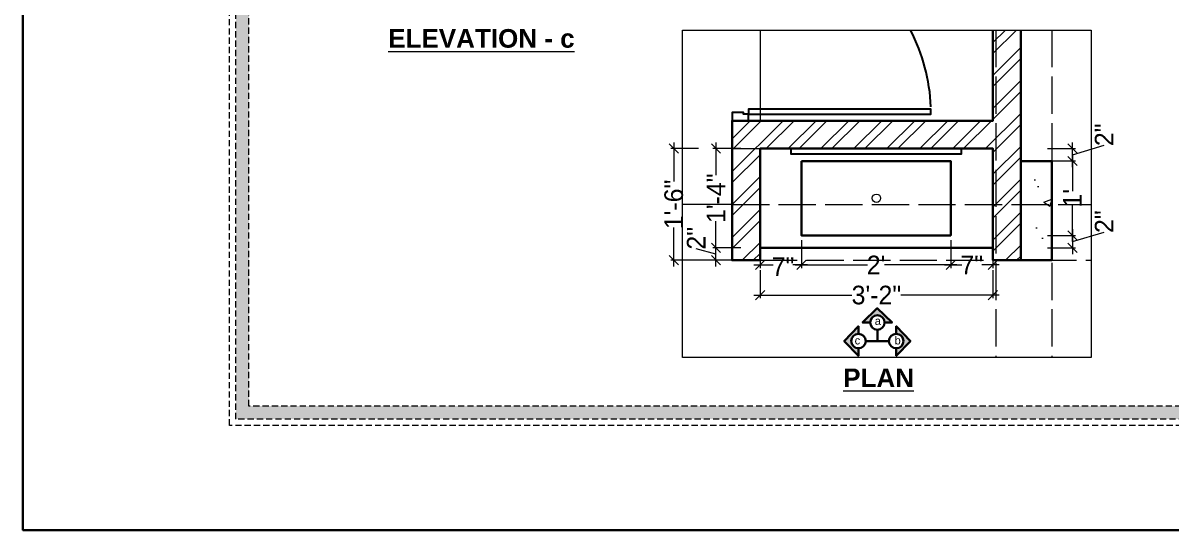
# Model space of a CAD drawing. Header units: millimetres. Extents: x 56222 to 3066687, y -650199 to -121287.
# Drawn here: x 150163.9 to 150348.8, y -183657.6 to -183575.9 of the extents above; entities that cross this region are included whole.
import ezdxf

# ---------------------------------------------------------------- set-up
doc = ezdxf.new("R2010")
doc.units = ezdxf.units.MM
doc.header["$MEASUREMENT"] = 0
doc.header["$PDMODE"] = 35
for name, pattern in [('ACAD_ISO02W100', [15, 12, -3]), ('DASHED', [0.75, 0.5, -0.25]), ('DASHEDX2', [1.5, 1, -0.5])]:
    doc.linetypes.add(name, pattern=pattern)
doc.layers.get('Defpoints').update_dxf_attribs({"color": 220})
doc.layers.add('AR ELE-5', color=134, linetype='Continuous')
doc.layers.add('AR HATCH-7', color=7, linetype='Continuous')
for name, color, linetype, lineweight in [('DIM.', 250, 'Continuous', 13), ('dim05', 1, 'Continuous', 13), ('Dimension', 10, 'DASHEDX2', 20), ('FURNITURE', 32, 'Continuous', 9), ('furniture dimensions', 1, 'DASHED', 0), ('FURNITURE-1', 252, 'Continuous', 13), ('GROUND FLOOR', 7, 'Continuous', 9), ('GROUND FLOOR  ( PLINE )', 251, 'Continuous', 30), ('GROUND FLOOR ( STAIR )', 251, 'Continuous', 9), ('Labelling', 1, 'Continuous', 25), ('Text', 7, 'Continuous', 15), ('wall', 7, 'Continuous', 30), ('XX~SLAB ( BEAM )~ ( DIM )', 7, 'Continuous', 9)]:
    doc.layers.add(name, color=color, linetype=linetype, lineweight=lineweight)
doc.styles.add('Arial', font='arial.ttf')
doc.styles.add('century g', font='GOTHIC.TTF')
doc.styles.get("Standard").update_dxf_attribs({"font": 'arial.ttf', "height": 6})
doc.dimstyles.new('Archana', dxfattribs={"dimtxt": 2, "dimasz": 0.75, "dimexe": 0.5, "dimexo": 0.5, "dimgap": 0, "dimtad": 0, "dimzin": 0, "dimdsep": 46, "dimlunit": 4, "dimtxsty": 'century g', "dimblk": 'OBLIQUE', "dimcen": 0, "dimdle": 1, "dimclrd": 256, "dimclre": 256, "dimclrt": 256, "dimadec": 0, "dimazin": 0, "dimtfac": 1, "dimtofl": 0, "dimtmove": 1, "dimatfit": 3, "dimfxl": 1, "dimfxlon": 1, "dimtolj": 1, "dimtzin": 0, "dimlwd": -1, "dimlwe": -1, "dimarcsym": 0})

# ---------------------------------------------------------------- blocks, each defined once
blk = doc.blocks.new('_Oblique')
at = {"layer": 'wall', "color": 0, "lineweight": -2}
blk.add_line((-0.5, -0.5), (0.5, 0.5), dxfattribs=at)
blk = doc.blocks.new('*D1424')
at = {"layer": 'Defpoints', "color": 0, "linetype": 'Continuous', "lineweight": 25, "transparency": 16777216}
for p in [(150275.55, -183596.14), (150282.64, -183596.14), (150282.64, -183612.14)]:
    blk.add_point(p, dxfattribs=at)
at = {"layer": 'furniture dimensions', "color": 5, "linetype": 'Continuous', "transparency": 16777216}
for p, q in [((150279.55, -183596.14), (150275.05, -183596.14)), ((150275.55, -183595.14), (150275.55, -183600.42)), ((150275.55, -183613.14), (150275.55, -183607.86))]:
    blk.add_line(p, q, dxfattribs=at)
at = {"layer": 'furniture dimensions', "color": 5, "linetype": 'ByBlock', "transparency": 16777216}
blk.add_line((150279.55, -183612.14), (150275.05, -183612.14), dxfattribs=at)
at = {"layer": 'furniture dimensions', "color": 5, "linetype": 'Continuous', "transparency": 16777216, "xscale": 1.5, "yscale": 1.5, "zscale": 1.5}
for p, rotation in [((150275.55, -183596.14), 90), ((150275.55, -183612.14), 270)]:
    blk.add_blockref('_Oblique', p, dxfattribs=dict(at, rotation=rotation))
at = {"layer": 'furniture dimensions', "linetype": 'Continuous', "lineweight": 0, "transparency": 16777216, "insert": (150275.55, -183604.14), "char_height": 3, "attachment_point": 5, "rotation": 90, "style": 'century g'}
blk.add_mtext('\\A1;1\'-4"', dxfattribs=at)
blk = doc.blocks.new('*D1432')
at = {"layer": 'Defpoints', "color": 0, "linetype": 'Continuous', "lineweight": 25, "transparency": 16777216}
for p in [(150275.55, -183612.14), (150282.64, -183612.14), (150282.64, -183614.14)]:
    blk.add_point(p, dxfattribs=at)
at = {"layer": 'furniture dimensions', "color": 5, "linetype": 'Continuous', "transparency": 16777216}
for p, q in [((150275.55, -183615.14), (150275.55, -183611.14)), ((150275.55, -183613.14), (150272.36, -183612.28)), ((150279.55, -183612.14), (150275.05, -183612.14))]:
    blk.add_line(p, q, dxfattribs=at)
at = {"layer": 'furniture dimensions', "color": 5, "linetype": 'ByBlock', "transparency": 16777216}
blk.add_line((150279.55, -183614.14), (150275.05, -183614.14), dxfattribs=at)
at = {"layer": 'furniture dimensions', "color": 5, "linetype": 'Continuous', "transparency": 16777216, "xscale": 1.5, "yscale": 1.5, "zscale": 1.5}
for p, rotation in [((150275.55, -183612.14), 90), ((150275.55, -183614.14), 270)]:
    blk.add_blockref('_Oblique', p, dxfattribs=dict(at, rotation=rotation))
at = {"layer": 'furniture dimensions', "linetype": 'Continuous', "lineweight": 0, "transparency": 16777216, "insert": (150272.36, -183610.59), "char_height": 3, "attachment_point": 5, "rotation": 90, "style": 'century g'}
blk.add_mtext('\\A1;2"', dxfattribs=at)
blk = doc.blocks.new('*D1433')
at = {"layer": 'Defpoints', "color": 0, "linetype": 'Continuous', "lineweight": 25, "transparency": 16777216}
for p in [(150289.31, -183610.14), (150282.64, -183612.14), (150289.31, -183614.89)]:
    blk.add_point(p, dxfattribs=at)
at = {"layer": 'furniture dimensions', "color": 5, "linetype": 'Continuous', "transparency": 16777216}
for p, q in [((150289.31, -183610.89), (150289.31, -183615.39)), ((150281.64, -183614.89), (150284.74, -183614.89)), ((150290.31, -183614.89), (150287.95, -183614.89))]:
    blk.add_line(p, q, dxfattribs=at)
at = {"layer": 'furniture dimensions', "color": 5, "linetype": 'ByBlock', "transparency": 16777216}
blk.add_line((150282.64, -183612.64), (150282.64, -183615.39), dxfattribs=at)
at = {"layer": 'furniture dimensions', "color": 5, "linetype": 'Continuous', "transparency": 16777216, "xscale": 1.5, "yscale": 1.5, "zscale": 1.5, "rotation": 180}
blk.add_blockref('_Oblique', (150282.64, -183614.89), dxfattribs=at)
at = {"layer": 'furniture dimensions', "color": 5, "linetype": 'Continuous', "transparency": 16777216, "xscale": 1.5, "yscale": 1.5, "zscale": 1.5}
blk.add_blockref('_Oblique', (150289.31, -183614.89), dxfattribs=at)
at = {"layer": 'furniture dimensions', "linetype": 'Continuous', "lineweight": 0, "transparency": 16777216, "insert": (150286.35, -183615.17), "char_height": 3, "attachment_point": 5, "style": 'century g'}
blk.add_mtext('\\A1;7"', dxfattribs=at)
blk = doc.blocks.new('*D1434')
at = {"layer": 'Defpoints', "color": 0, "linetype": 'Continuous', "lineweight": 25, "transparency": 16777216}
for p in [(150289.31, -183610.14), (150313.36, -183610.14), (150313.36, -183614.89)]:
    blk.add_point(p, dxfattribs=at)
at = {"layer": 'furniture dimensions', "color": 5, "linetype": 'ByBlock', "transparency": 16777216}
blk.add_line((150289.31, -183610.89), (150289.31, -183615.39), dxfattribs=at)
at = {"layer": 'furniture dimensions', "color": 5, "linetype": 'Continuous', "transparency": 16777216}
for p, q in [((150313.36, -183610.89), (150313.36, -183615.39)), ((150288.31, -183614.89), (150299.96, -183614.89)), ((150314.36, -183614.89), (150302.71, -183614.89))]:
    blk.add_line(p, q, dxfattribs=at)
at = {"layer": 'furniture dimensions', "color": 5, "linetype": 'Continuous', "transparency": 16777216, "xscale": 1.5, "yscale": 1.5, "zscale": 1.5, "rotation": 180}
blk.add_blockref('_Oblique', (150289.31, -183614.89), dxfattribs=at)
at = {"layer": 'furniture dimensions', "color": 5, "linetype": 'Continuous', "transparency": 16777216, "xscale": 1.5, "yscale": 1.5, "zscale": 1.5}
blk.add_blockref('_Oblique', (150313.36, -183614.89), dxfattribs=at)
at = {"layer": 'furniture dimensions', "linetype": 'Continuous', "lineweight": 0, "transparency": 16777216, "insert": (150301.34, -183614.89), "char_height": 3, "attachment_point": 5, "style": 'century g'}
blk.add_mtext("\\A1;2'", dxfattribs=at)
blk = doc.blocks.new('*D1435')
at = {"layer": 'Defpoints', "color": 0, "linetype": 'Continuous', "lineweight": 25, "transparency": 16777216}
for p in [(150313.36, -183610.14), (150320.14, -183610.66), (150320.14, -183614.89)]:
    blk.add_point(p, dxfattribs=at)
at = {"layer": 'furniture dimensions', "color": 5, "linetype": 'ByBlock', "transparency": 16777216}
blk.add_line((150313.36, -183610.89), (150313.36, -183615.39), dxfattribs=at)
at = {"layer": 'furniture dimensions', "color": 5, "linetype": 'Continuous', "transparency": 16777216}
for p, q in [((150320.14, -183611.16), (150320.14, -183615.39)), ((150312.36, -183614.89), (150315.15, -183614.89)), ((150321.14, -183614.89), (150318.36, -183614.89))]:
    blk.add_line(p, q, dxfattribs=at)
at = {"layer": 'furniture dimensions', "color": 5, "linetype": 'Continuous', "transparency": 16777216, "xscale": 1.5, "yscale": 1.5, "zscale": 1.5, "rotation": 180}
blk.add_blockref('_Oblique', (150313.36, -183614.89), dxfattribs=at)
at = {"layer": 'furniture dimensions', "color": 5, "linetype": 'Continuous', "transparency": 16777216, "xscale": 1.5, "yscale": 1.5, "zscale": 1.5}
blk.add_blockref('_Oblique', (150320.14, -183614.89), dxfattribs=at)
at = {"layer": 'furniture dimensions', "linetype": 'Continuous', "lineweight": 0, "transparency": 16777216, "insert": (150316.75, -183614.89), "char_height": 3, "attachment_point": 5, "style": 'century g'}
blk.add_mtext('\\A1;7"', dxfattribs=at)
blk = doc.blocks.new('*D1436')
at = {"layer": 'Defpoints', "color": 0, "linetype": 'Continuous', "lineweight": 25, "transparency": 16777216}
for p in [(150313.36, -183610.14), (150313.36, -183612.14), (150332.96, -183612.14)]:
    blk.add_point(p, dxfattribs=at)
at = {"layer": 'furniture dimensions', "color": 5, "linetype": 'Continuous', "transparency": 16777216}
for p, q in [((150332.96, -183609.14), (150332.96, -183613.14)), ((150332.96, -183611.14), (150338.07, -183609.61)), ((150328.96, -183612.14), (150333.46, -183612.14))]:
    blk.add_line(p, q, dxfattribs=at)
at = {"layer": 'furniture dimensions', "color": 5, "linetype": 'ByBlock', "transparency": 16777216}
blk.add_line((150328.96, -183610.14), (150333.46, -183610.14), dxfattribs=at)
at = {"layer": 'furniture dimensions', "color": 5, "linetype": 'Continuous', "transparency": 16777216, "xscale": 1.5, "yscale": 1.5, "zscale": 1.5}
for p, rotation in [((150332.96, -183610.14), 90), ((150332.96, -183612.14), 270)]:
    blk.add_blockref('_Oblique', p, dxfattribs=dict(at, rotation=rotation))
at = {"layer": 'furniture dimensions', "linetype": 'Continuous', "lineweight": 0, "transparency": 16777216, "insert": (150338.07, -183607.92), "char_height": 3, "attachment_point": 5, "rotation": 90, "style": 'century g'}
blk.add_mtext('\\A1;2"', dxfattribs=at)
blk = doc.blocks.new('*D1437')
at = {"layer": 'Defpoints', "color": 0, "linetype": 'Continuous', "lineweight": 25, "transparency": 16777216}
for p in [(150313.36, -183598.14), (150332.96, -183598.14), (150313.36, -183610.14)]:
    blk.add_point(p, dxfattribs=at)
at = {"layer": 'furniture dimensions', "color": 5, "linetype": 'Continuous', "transparency": 16777216}
for p, q in [((150328.96, -183598.14), (150333.46, -183598.14)), ((150332.96, -183597.14), (150332.96, -183603)), ((150332.96, -183611.14), (150332.96, -183605.29))]:
    blk.add_line(p, q, dxfattribs=at)
at = {"layer": 'furniture dimensions', "color": 5, "linetype": 'ByBlock', "transparency": 16777216}
blk.add_line((150328.96, -183610.14), (150333.46, -183610.14), dxfattribs=at)
at = {"layer": 'furniture dimensions', "color": 5, "linetype": 'Continuous', "transparency": 16777216, "xscale": 1.5, "yscale": 1.5, "zscale": 1.5}
for p, rotation in [((150332.96, -183598.14), 90), ((150332.96, -183610.14), 270)]:
    blk.add_blockref('_Oblique', p, dxfattribs=dict(at, rotation=rotation))
at = {"layer": 'furniture dimensions', "linetype": 'Continuous', "lineweight": 0, "transparency": 16777216, "insert": (150332.96, -183604.14), "char_height": 3, "attachment_point": 5, "rotation": 90, "style": 'century g'}
blk.add_mtext("\\A1;1'", dxfattribs=at)
blk = doc.blocks.new('*D1438')
at = {"layer": 'Defpoints', "color": 0, "linetype": 'Continuous', "lineweight": 25, "transparency": 16777216}
for p in [(150313.36, -183596.14), (150332.96, -183596.14), (150313.36, -183598.14)]:
    blk.add_point(p, dxfattribs=at)
at = {"layer": 'furniture dimensions', "color": 5, "linetype": 'Continuous', "transparency": 16777216}
for p, q in [((150328.96, -183596.14), (150333.46, -183596.14)), ((150332.96, -183599.14), (150332.96, -183595.14)), ((150332.96, -183597.14), (150338.07, -183595.61))]:
    blk.add_line(p, q, dxfattribs=at)
at = {"layer": 'furniture dimensions', "color": 5, "linetype": 'ByBlock', "transparency": 16777216}
blk.add_line((150328.96, -183598.14), (150333.46, -183598.14), dxfattribs=at)
at = {"layer": 'furniture dimensions', "color": 5, "linetype": 'Continuous', "transparency": 16777216, "xscale": 1.5, "yscale": 1.5, "zscale": 1.5}
for p, rotation in [((150332.96, -183596.14), 90), ((150332.96, -183598.14), 270)]:
    blk.add_blockref('_Oblique', p, dxfattribs=dict(at, rotation=rotation))
at = {"layer": 'furniture dimensions', "linetype": 'Continuous', "lineweight": 0, "transparency": 16777216, "insert": (150338.07, -183593.92), "char_height": 3, "attachment_point": 5, "rotation": 90, "style": 'century g'}
blk.add_mtext('\\A1;2"', dxfattribs=at)
blk = doc.blocks.new('*D1439')
at = {"layer": 'Defpoints', "color": 0, "linetype": 'Continuous', "lineweight": 25, "transparency": 16777216}
for p in [(150282.64, -183614.14), (150320.14, -183614.14), (150320.14, -183619.76)]:
    blk.add_point(p, dxfattribs=at)
at = {"layer": 'furniture dimensions', "color": 5, "linetype": 'ByBlock', "transparency": 16777216}
blk.add_line((150282.64, -183615.76), (150282.64, -183620.26), dxfattribs=at)
at = {"layer": 'furniture dimensions', "color": 5, "linetype": 'Continuous', "transparency": 16777216}
for p, q in [((150320.14, -183615.76), (150320.14, -183620.26)), ((150281.64, -183619.76), (150297.45, -183619.76)), ((150321.14, -183619.76), (150305.34, -183619.76))]:
    blk.add_line(p, q, dxfattribs=at)
at = {"layer": 'furniture dimensions', "color": 5, "linetype": 'Continuous', "transparency": 16777216, "xscale": 1.5, "yscale": 1.5, "zscale": 1.5, "rotation": 180}
blk.add_blockref('_Oblique', (150282.64, -183619.76), dxfattribs=at)
at = {"layer": 'furniture dimensions', "color": 5, "linetype": 'Continuous', "transparency": 16777216, "xscale": 1.5, "yscale": 1.5, "zscale": 1.5}
blk.add_blockref('_Oblique', (150320.14, -183619.76), dxfattribs=at)
at = {"layer": 'furniture dimensions', "linetype": 'Continuous', "lineweight": 0, "transparency": 16777216, "insert": (150301.39, -183619.76), "char_height": 3, "attachment_point": 5, "style": 'century g'}
blk.add_mtext('\\A1;3\'-2"', dxfattribs=at)
blk = doc.blocks.new('*D1440')
at = {"layer": 'Defpoints', "color": 0, "linetype": 'Continuous', "lineweight": 25, "transparency": 16777216}
for p in [(150282.64, -183596.14), (150268.75, -183614.14), (150282.64, -183614.14)]:
    blk.add_point(p, dxfattribs=at)
at = {"layer": 'furniture dimensions', "color": 5, "linetype": 'ByBlock', "transparency": 16777216}
blk.add_line((150272.75, -183596.14), (150268.25, -183596.14), dxfattribs=at)
at = {"layer": 'furniture dimensions', "color": 5, "linetype": 'Continuous', "transparency": 16777216}
for p, q in [((150268.75, -183595.14), (150268.75, -183601.42)), ((150268.75, -183615.14), (150268.75, -183608.86)), ((150272.75, -183614.14), (150268.25, -183614.14))]:
    blk.add_line(p, q, dxfattribs=at)
at = {"layer": 'furniture dimensions', "color": 5, "linetype": 'Continuous', "transparency": 16777216, "xscale": 1.5, "yscale": 1.5, "zscale": 1.5}
for p, rotation in [((150268.75, -183596.14), 90), ((150268.75, -183614.14), 270)]:
    blk.add_blockref('_Oblique', p, dxfattribs=dict(at, rotation=rotation))
at = {"layer": 'furniture dimensions', "linetype": 'Continuous', "lineweight": 0, "transparency": 16777216, "insert": (150268.75, -183605.14), "char_height": 3, "attachment_point": 5, "rotation": 90, "style": 'century g'}
blk.add_mtext('\\A1;1\'-6"', dxfattribs=at)

msp = doc.modelspace()

# ---------------------------------------------------------------- hatches: boundary and pattern name
at = {"layer": 'AR HATCH-7', "lineweight": 0, "true_color": 0x939598, "transparency": 33554687}
h = msp.add_hatch(dxfattribs=at)
h.set_pattern_fill('ANSI32', color=252, scale=10)
h.set_pattern_definition([(45, (2776.6256, -3214.1906), (-2.65165043, 2.65165043), []), (45, (2778.3934, -3214.1906), (-2.65165043, 2.65165043), [])])
h.paths.add_polyline_path([(150320.644, -183577.042), (150320.144, -183577.042), (150320.144, -183591.643), (150278.144, -183591.643), (150278.144, -183596.143), (150320.144, -183596.143), (150320.144, -183614.143), (150320.644, -183614.143)])
h.paths.add_polyline_path([(150282.644, -183596.143), (150278.144, -183596.143), (150278.144, -183614.143), (150282.644, -183614.143)], flags=17)
h.paths.add_polyline_path([(150324.644, -183577.042), (150320.644, -183577.042), (150320.644, -183614.143), (150324.644, -183614.143), (150324.644, -183598.143)])
at = {"layer": 'AR HATCH-7', "lineweight": 0, "transparency": 33554687}
h = msp.add_hatch(color=8, dxfattribs=at)
h.dxf.hatch_style = 1
h.paths.add_polyline_path([(150301.537, -183621.878), (150299.155, -183624.168), (150300.374, -183624.168, -1), (150302.713, -183624.168), (150303.92, -183624.168)])
h = msp.add_hatch(color=8, dxfattribs=at)
h.dxf.hatch_style = 1
h.paths.add_polyline_path([(150296.212, -183627.15), (150298.501, -183624.768), (150298.501, -183625.987, 1), (150298.501, -183628.326), (150298.501, -183629.533)])
h = msp.add_hatch(color=8, dxfattribs=at)
h.dxf.hatch_style = 1
h.paths.add_polyline_path([(150306.875, -183627.15), (150304.586, -183624.768), (150304.586, -183625.987, -1), (150304.586, -183628.326), (150304.586, -183629.533)])
at = {"layer": 'Dimension', "true_color": 0xd39e00, "transparency": 33554687}
h = msp.add_hatch(color=42, dxfattribs=at)
h.paths.add_polyline_path([(150198.226, -183430.774), (150198.226, -183639.724), (150495.083, -183639.724), (150495.083, -183430.774)])
h.paths.add_polyline_path([(150200.31, -183432.857), (150493, -183432.857), (150493, -183637.641), (150200.31, -183637.641)], flags=16)
at = {"layer": 'FURNITURE-1', "lineweight": 0, "true_color": 0xc7c8ca, "transparency": 33554687}
h = msp.add_hatch(dxfattribs=at)
h.set_pattern_fill('AR-CONC', color=9, scale=2)
h.set_pattern_definition([(50, (2776.626, -3214.19), (14.34520365, -1.2550427), [1.5, -16.5]), (355, (2776.626, -3214.19), (-2.7750267, 15.0438427), [1.2, -13.2]), (100.4514445, (2777.821, -3214.295), (11.5701769, 13.7887998), [1.2748038, -14.0228422]), (46.1842, (2776.626, -3210.19), (21.3448266, -3.3103856), [2.25, -24.75]), (96.635635, (2778.404, -3210.466), (18.693239, 19.482372), [1.9122068, -21.0342752]), (351.184164, (2776.626, -3210.19), (18.693239, 19.482372), [1.8, -19.8]), (21, (2778.626, -3211.19), (11.93814104, -8.0523778), [1.5, -16.5]), (326, (2778.626, -3211.19), (4.8663066, 14.5030009), [1.2, -13.2]), (71.451445, (2779.62, -3211.862), (16.8044475, 6.45062306), [1.2748038, -14.0228422]), (37.5, (2776.6256, -3214.1906), (0.24319711, 6.65787708), [0, -13.04, 0, -13.4, 0, -13.25]), (7.5, (2776.6256, -3214.1906), (5.26139075, 7.88823424), [0, -7.64, 0, -12.74, 0, -5.05]), (327.5, (2772.1656, -3214.1906), (10.67644872, -0.45109743), [0, -5, 0, -15.6, 0, -20.7]), (317.5, (2770.166, -3214.191), (11.6637234, 2.00209965), [0, -6.5, 0, -10.36, 0, -14.7])])
h.paths.add_polyline_path([(150329.644, -183598.143), (150324.644, -183598.143), (150324.644, -183614.143), (150329.644, -183614.143)])

# ---------------------------------------------------------------- linework, layer by layer
at = {"transparency": 33554687, "elevation": -0.16}
for points in [[(150280.769, -183591.643), (150280.769, -183590.593), (150279.981, -183590.593), (150279.981, -183590.33), (150278.144, -183590.33), (150278.144, -183591.643)], [(150280.769, -183590.593), (150310.169, -183590.593), (150310.169, -183589.805), (150280.769, -183589.805)]]:
    msp.add_lwpolyline(points, close=True, dxfattribs=at)
at = {"layer": 'AR ELE-5', "linetype": 'ByBlock', "ltscale": 15, "transparency": 33554687}
msp.add_arc((150280.751, -183590.636, -0.16), 29.443, 2.37301, 27.49793, dxfattribs=at)
at = {"layer": 'dim05', "color": 18, "lineweight": 0, "true_color": 0x000000, "transparency": 33554687, "elevation": -0.279}
msp.add_lwpolyline([(150335.964, -183629.821), (150270.17, -183629.821), (150270.17, -183577.042), (150335.964, -183577.042)], close=True, dxfattribs=at)
at = {"layer": 'Dimension', "color": 42, "true_color": 0xd39e00, "transparency": 33554687, "elevation": -0.041}
for points in [[(150197.185, -183429.732), (150496.125, -183429.732), (150496.125, -183640.766), (150197.185, -183640.766)], [(150198.226, -183430.774), (150495.083, -183430.774), (150495.083, -183639.724), (150198.226, -183639.724)], [(150200.31, -183432.857), (150493, -183432.857), (150493, -183637.641), (150200.31, -183637.641)]]:
    msp.add_lwpolyline(points, close=True, dxfattribs=at)
at = {"layer": 'FURNITURE', "lineweight": 30, "transparency": 33554687, "elevation": -0.16}
for points in [[(150282.644, -183596.143), (150320.144, -183596.143), (150320.144, -183612.143), (150282.644, -183612.143)], [(150289.311, -183598.143), (150313.363, -183598.143), (150313.363, -183610.143), (150289.311, -183610.143)]]:
    msp.add_lwpolyline(points, close=True, dxfattribs=at)
at = {"layer": 'FURNITURE', "color": 5, "lineweight": 25, "transparency": 33554687, "elevation": -0.16}
msp.add_lwpolyline([(150287.644, -183596.143), (150315.03, -183596.143), (150315.03, -183597.028), (150287.644, -183597.028)], close=True, dxfattribs=at)
at = {"layer": 'FURNITURE', "color": 18, "lineweight": 0, "true_color": 0x000000, "transparency": 33554687}
msp.add_circle((150301.394, -183604.143, -0.16), 0.665, dxfattribs=at)
at = {"layer": 'GROUND FLOOR', "transparency": 33554687}
for p, q in [((150282.644, -183577.042, -0.16), (150282.644, -183591.643, -0.16)), ((150278.144, -183591.643, -0.16), (150278.144, -183614.143, -0.16)), ((150282.644, -183596.143, -0.16), (150282.644, -183614.143, -0.16))]:
    msp.add_line(p, q, dxfattribs=at)
at = {"layer": 'GROUND FLOOR', "color": 5, "transparency": 33554687}
msp.add_line((150278.144, -183591.643, -0.16), (150320.144, -183591.643, -0.16), dxfattribs=at)
at = {"layer": 'GROUND FLOOR  ( PLINE )', "transparency": 33554687, "elevation": -0.16}
msp.add_lwpolyline([(150320.144, -183577.042), (150320.144, -183591.643), (150278.144, -183591.643), (150278.144, -183614.143), (150282.644, -183614.143), (150282.644, -183596.143), (150320.144, -183596.143), (150320.144, -183614.143), (150324.644, -183614.143), (150324.644, -183577.042)], dxfattribs=at)
at = {"layer": 'GROUND FLOOR ( STAIR )', "color": 5, "linetype": 'ACAD_ISO02W100', "ltscale": 0.7, "transparency": 33554687}
msp.add_line((150278.144, -183596.143, -0.16), (150320.144, -183596.143, -0.16), dxfattribs=at)
at = {"layer": 'Labelling', "color": 251, "linetype": 'ACAD_ISO02W100', "lineweight": 0, "ltscale": 0.5, "true_color": 0x636466, "transparency": 33554687}
for p, q in [((150320.644, -183577.042, -0.16), (150320.644, -183629.821, -0.16)), ((150329.644, -183577.042, -0.16), (150329.644, -183629.821, -0.16)), ((150278.144, -183605.143, -0.16), (150335.964, -183605.143, -0.16)), ((150282.644, -183614.143, -0.16), (150335.964, -183614.143, -0.16))]:
    msp.add_line(p, q, dxfattribs=at)
at = {"layer": 'Labelling', "color": 251, "linetype": 'ACAD_ISO02W100', "lineweight": 0, "ltscale": 10, "true_color": 0x636466, "transparency": 33554687}
for p, q in [((150278.144, -183605.143, -0.16), (150270.17, -183605.143, -0.16)), ((150278.144, -183614.143, -0.16), (150270.17, -183614.143, -0.16))]:
    msp.add_line(p, q, dxfattribs=at)
at = {"layer": 'Labelling', "lineweight": 30, "ltscale": 10, "transparency": 33554687, "elevation": -0.16}
msp.add_lwpolyline([(150329.644, -183614.143), (150324.644, -183614.143), (150324.644, -183598.143), (150329.644, -183598.143)], close=True, dxfattribs=at)
at = {"layer": 'Text', "color": 18, "lineweight": 30, "true_color": 0x000000, "transparency": 33554687}
for p, q in [((150301.543, -183625.338, -0.051), (150301.543, -183627.156, -0.051)), ((150301.543, -183627.156, -0.051), (150299.671, -183627.156, -0.051)), ((150301.543, -183627.156, -0.051), (150303.416, -183627.156, -0.051))]:
    msp.add_line(p, q, dxfattribs=at)
at = {"layer": 'Text', "color": 18, "lineweight": 30, "true_color": 0x000000, "transparency": 33554687, "elevation": -0.051}
for points in [[(150302.713, -183624.168), (150303.92, -183624.168), (150301.537, -183621.878), (150299.155, -183624.168), (150300.374, -183624.168)], [(150298.501, -183628.326), (150298.501, -183629.533), (150296.212, -183627.15), (150298.501, -183624.768), (150298.501, -183625.987)], [(150304.586, -183628.326), (150304.586, -183629.533), (150306.875, -183627.15), (150304.586, -183624.768), (150304.586, -183625.987)]]:
    msp.add_lwpolyline(points, dxfattribs=at)
at = {"layer": 'Text', "color": 18, "lineweight": 30, "true_color": 0x000000, "transparency": 33554687}
for centre in [(150301.543, -183624.168, -0.051), (150298.501, -183627.156, -0.051), (150304.586, -183627.156, -0.051)]:
    msp.add_circle(centre, 1.17, dxfattribs=at)
at = {"layer": 'XX~SLAB ( BEAM )~ ( DIM )', "color": 85, "lineweight": 30, "true_color": 0x58ba48}
msp.add_lwpolyline([(150163.914, -182450.771), (150514.418, -182450.771), (150514.418, -183657.613), (150163.914, -183657.613)], close=True, dxfattribs=at)

# ---------------------------------------------------------------- texts
at = {"layer": 'DIM.', "color": 1, "transparency": 33554687, "char_height": 3, "attachment_point": 1}
for s, insert in [('{\\fArial|b1|i0|c0|p34;\\LELEVATION - c}', (150222.745, -183576.882)), ('{\\fArial|b1|i0|c0|p34;\\LPLAN}', (150296.036, -183631.582))]:
    msp.add_mtext_dynamic_manual_height_columns(s, width=111.55884, gutter_width=1, heights=[0], dxfattribs=dict(at, insert=insert))
at = {"layer": 'Text', "transparency": 33554687, "style": 'Arial'}
for s, insert, char_height, attachment_point in [('a ', (150301.117, -183623.266, -0.051), 1.2935, 1), ('c', (150298.785, -183626.409, -0.051), 1.294, 3), ('b', (150304.302, -183626.409, -0.051), 1.294, 1)]:
    msp.add_mtext_dynamic_manual_height_columns(s, width=2.02874, gutter_width=2.878, heights=[0], dxfattribs=dict(at, insert=insert, char_height=char_height, attachment_point=attachment_point))

# ---------------------------------------------------------------- dimensions: what is measured, and where the dimension line sits
at = {"layer": 'furniture dimensions', "color": 5, "linetype": 'Continuous', "lineweight": 0, "transparency": 33554687}
for base, p1, p2, override, picture, middle in [((150332.961, -183596.143, -0.16), (150313.363, -183598.143, -0.16), (150313.363, -183596.143, -0.16), {"dimtxt": 3, "dimasz": 1.5, "dimdec": 1, "dimclrd": 5, "dimclre": 5, "dimfxl": 4}, '*D1438', (150338.074, -183595.609, -0.16)), ((150268.749, -183614.143, -0.16), (150282.644, -183596.143, -0.16), (150282.644, -183614.143, -0.16), {"dimtxt": 3, "dimasz": 1.5, "dimdec": 1, "dimclrd": 5, "dimclre": 5, "dimfxl": 4}, '*D1440', (150268.749, -183605.143, -0.16)), ((150275.55, -183596.143, -0.16), (150282.644, -183612.143, -0.16), (150282.644, -183596.143, -0.16), {"dimtxt": 3, "dimasz": 1.5, "dimdec": 0, "dimclrd": 5, "dimclre": 5, "dimfxl": 4}, '*D1424', (150275.55, -183604.143, -0.16)), ((150332.961, -183598.143, -0.16), (150313.363, -183610.143, -0.16), (150313.363, -183598.143, -0.16), {"dimtxt": 3, "dimasz": 1.5, "dimdec": 1, "dimclrd": 5, "dimclre": 5, "dimfxl": 4}, '*D1437', (150332.961, -183604.143, -0.16)), ((150332.961, -183612.143, -0.16), (150313.363, -183610.143, -0.16), (150313.363, -183612.143, -0.16), {"dimtxt": 3, "dimasz": 1.5, "dimdec": 1, "dimclrd": 5, "dimclre": 5, "dimfxl": 4}, '*D1436', (150338.074, -183609.609, -0.16))]:
    dim = msp.add_linear_dim(base=base, p1=p1, p2=p2, angle=90, dimstyle='Archana', override=override, dxfattribs=at)
    dim.commit()
    dim.dimension.update_dxf_attribs({"geometry": picture, "text_midpoint": middle})
dim = msp.add_linear_dim(base=(150275.55, -183612.143, -0.16), p1=(150282.644, -183614.143, -0.16), p2=(150282.644, -183612.143, -0.16), angle=90, dimstyle='Archana', override={"dimtxt": 3, "dimasz": 1.5, "dimdec": 1, "dimclrd": 5, "dimclre": 5, "dimfxl": 4}, dxfattribs=at)
dim.commit()
dim.dimension.update_dxf_attribs({"geometry": '*D1432', "text_midpoint": (150272.357, -183612.281, -0.16), "dimtype": 160})
dim = msp.add_linear_dim(base=(150289.311, -183614.893, -0.16), p1=(150282.644, -183612.143, -0.16), p2=(150289.311, -183610.143, -0.16), dimstyle='Archana', override={"dimtxt": 3, "dimasz": 1.5, "dimdec": 0, "dimclrd": 5, "dimclre": 5, "dimfxl": 4}, dxfattribs=at)
dim.commit()
dim.dimension.update_dxf_attribs({"geometry": '*D1433', "text_midpoint": (150286.346, -183615.171, -0.16), "dimtype": 160})
for base, p1, p2, override, picture, middle in [((150313.363, -183614.893, -0.16), (150289.311, -183610.143, -0.16), (150313.363, -183610.143, -0.16), {"dimtxt": 3, "dimasz": 1.5, "dimdec": 1, "dimclrd": 5, "dimclre": 5, "dimfxl": 4}, '*D1434', (150301.337, -183614.893, -0.16)), ((150320.144, -183614.893, -0.16), (150313.363, -183610.143, -0.16), (150320.144, -183610.658, -0.16), {"dimtxt": 3, "dimasz": 1.5, "dimdec": 1, "dimclrd": 5, "dimclre": 5, "dimfxl": 4}, '*D1435', (150316.753, -183614.893, -0.16)), ((150320.143609352, -183619.758958695, -0.159846956), (150282.643609352, -183614.142863393, -0.159846956), (150320.143609352, -183614.142863393, -0.159846956), {"dimtxt": 3, "dimasz": 1.5, "dimdec": 0, "dimclrd": 5, "dimclre": 5, "dimfxl": 4}, '*D1439', (150301.393609352, -183619.758958695, -0.159846956))]:
    dim = msp.add_linear_dim(base=base, p1=p1, p2=p2, dimstyle='Archana', override=override, dxfattribs=at)
    dim.commit()
    dim.dimension.update_dxf_attribs({"geometry": picture, "text_midpoint": middle})

doc.saveas('drawing.dxf')
